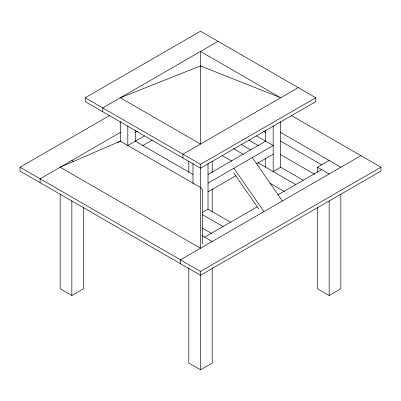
<?xml version="1.0" encoding="UTF-8"?>
<svg xmlns="http://www.w3.org/2000/svg" width="401" height="401" viewBox="0 0 401 401"><rect width="100%" height="100%" fill="white"/><g stroke="black" fill="none" stroke-linecap="round" stroke-linejoin="round"><path stroke-width="0.6" d="M85.212 97.764L200.5 31.203L315.787 97.764L315.787 101.623L200.5 168.184L85.212 101.623L85.212 97.764L200.5 164.325L315.787 97.764M218.044 41.333L102.756 107.894L102.756 111.749M291.537 115.598L380.95 167.217L380.95 171.077L200.5 275.261L20.05 171.077L20.05 167.217L109.463 115.598M120.581 132.33L40.1 178.796L40.1 182.655M117.809 142.611L120.516 141.047M134.821 132.791L137.513 131.237M127.819 145.513L144.49 135.889M142.34 145.814L152.034 140.215M298.244 87.634L182.956 154.195L182.956 158.054M208.039 174.44L265.662 141.172M208.019 183.137L273.181 145.513L256.51 135.889M208.019 191.818L236.024 175.648M256.485 163.834L273.181 154.195M202.109 212.59L208.019 209.182L208.019 163.503M60.15 194.159L60.15 288.765L71.844 295.517L83.543 288.765L83.543 207.317M317.457 172.23L317.457 167.217L329.156 160.465M204.675 237.156L257.201 206.831M277.778 194.951L321.637 169.633M360.9 155.643L180.45 259.823L180.45 263.683M20.05 167.217L200.5 271.402L380.95 167.217M188.806 267.813L188.806 363.045L200.5 369.797L212.194 363.045L212.194 267.813M317.457 207.317L317.457 288.765L329.156 295.517L340.85 288.765L340.85 194.159M280.419 132.33L340.85 167.217M263.487 131.237L265.863 132.606M280.484 141.047L321.637 164.806M317.457 167.217L329.156 173.974M280.484 154.555L314.595 174.25M248.966 140.215L258.66 145.814M241.412 144.535L250.635 149.864M280.474 167.087L303.256 180.244M233.352 148.565L243.116 154.205M257.763 162.661L295.738 184.585M221.959 155.493L231.723 161.132M269.698 183.056L284.344 191.513M135.338 141.172L192.961 174.44M207.793 209.051L230.575 222.204M202.44 214.645L223.056 226.545M202.44 228.149L211.663 233.472M71.844 160.465L73.458 161.397M202.094 235.668L212.194 241.497M252.319 157.558L282.394 200.966M233.863 168.214L263.938 211.623M233.628 172.701L258.745 208.956M329.156 200.911L329.156 295.517M280.7 121.543L280.7 167.217L273.181 171.558L273.181 125.884M265.662 130.3L265.662 141.563M265.662 158.46L265.662 167.217M212.194 161.232L212.194 172.51M212.194 188.801L212.194 211.984M202.505 243.913L202.505 189.407L200.5 187.478L120.3 141.172L60.15 167.217L200.5 248.249L200.5 164.325M200.5 271.402L200.5 369.797M192.981 163.503L192.981 183.528M188.806 161.232L188.806 172.51M135.338 130.3L135.338 141.563M127.819 125.884L127.819 145.904M120.3 121.543L120.3 141.563M71.844 200.911L71.844 295.517M200.5 65.929L120.3 97.764L200.5 144.069L200.5 51.458L280.7 97.764L200.5 65.929"/></g></svg>
